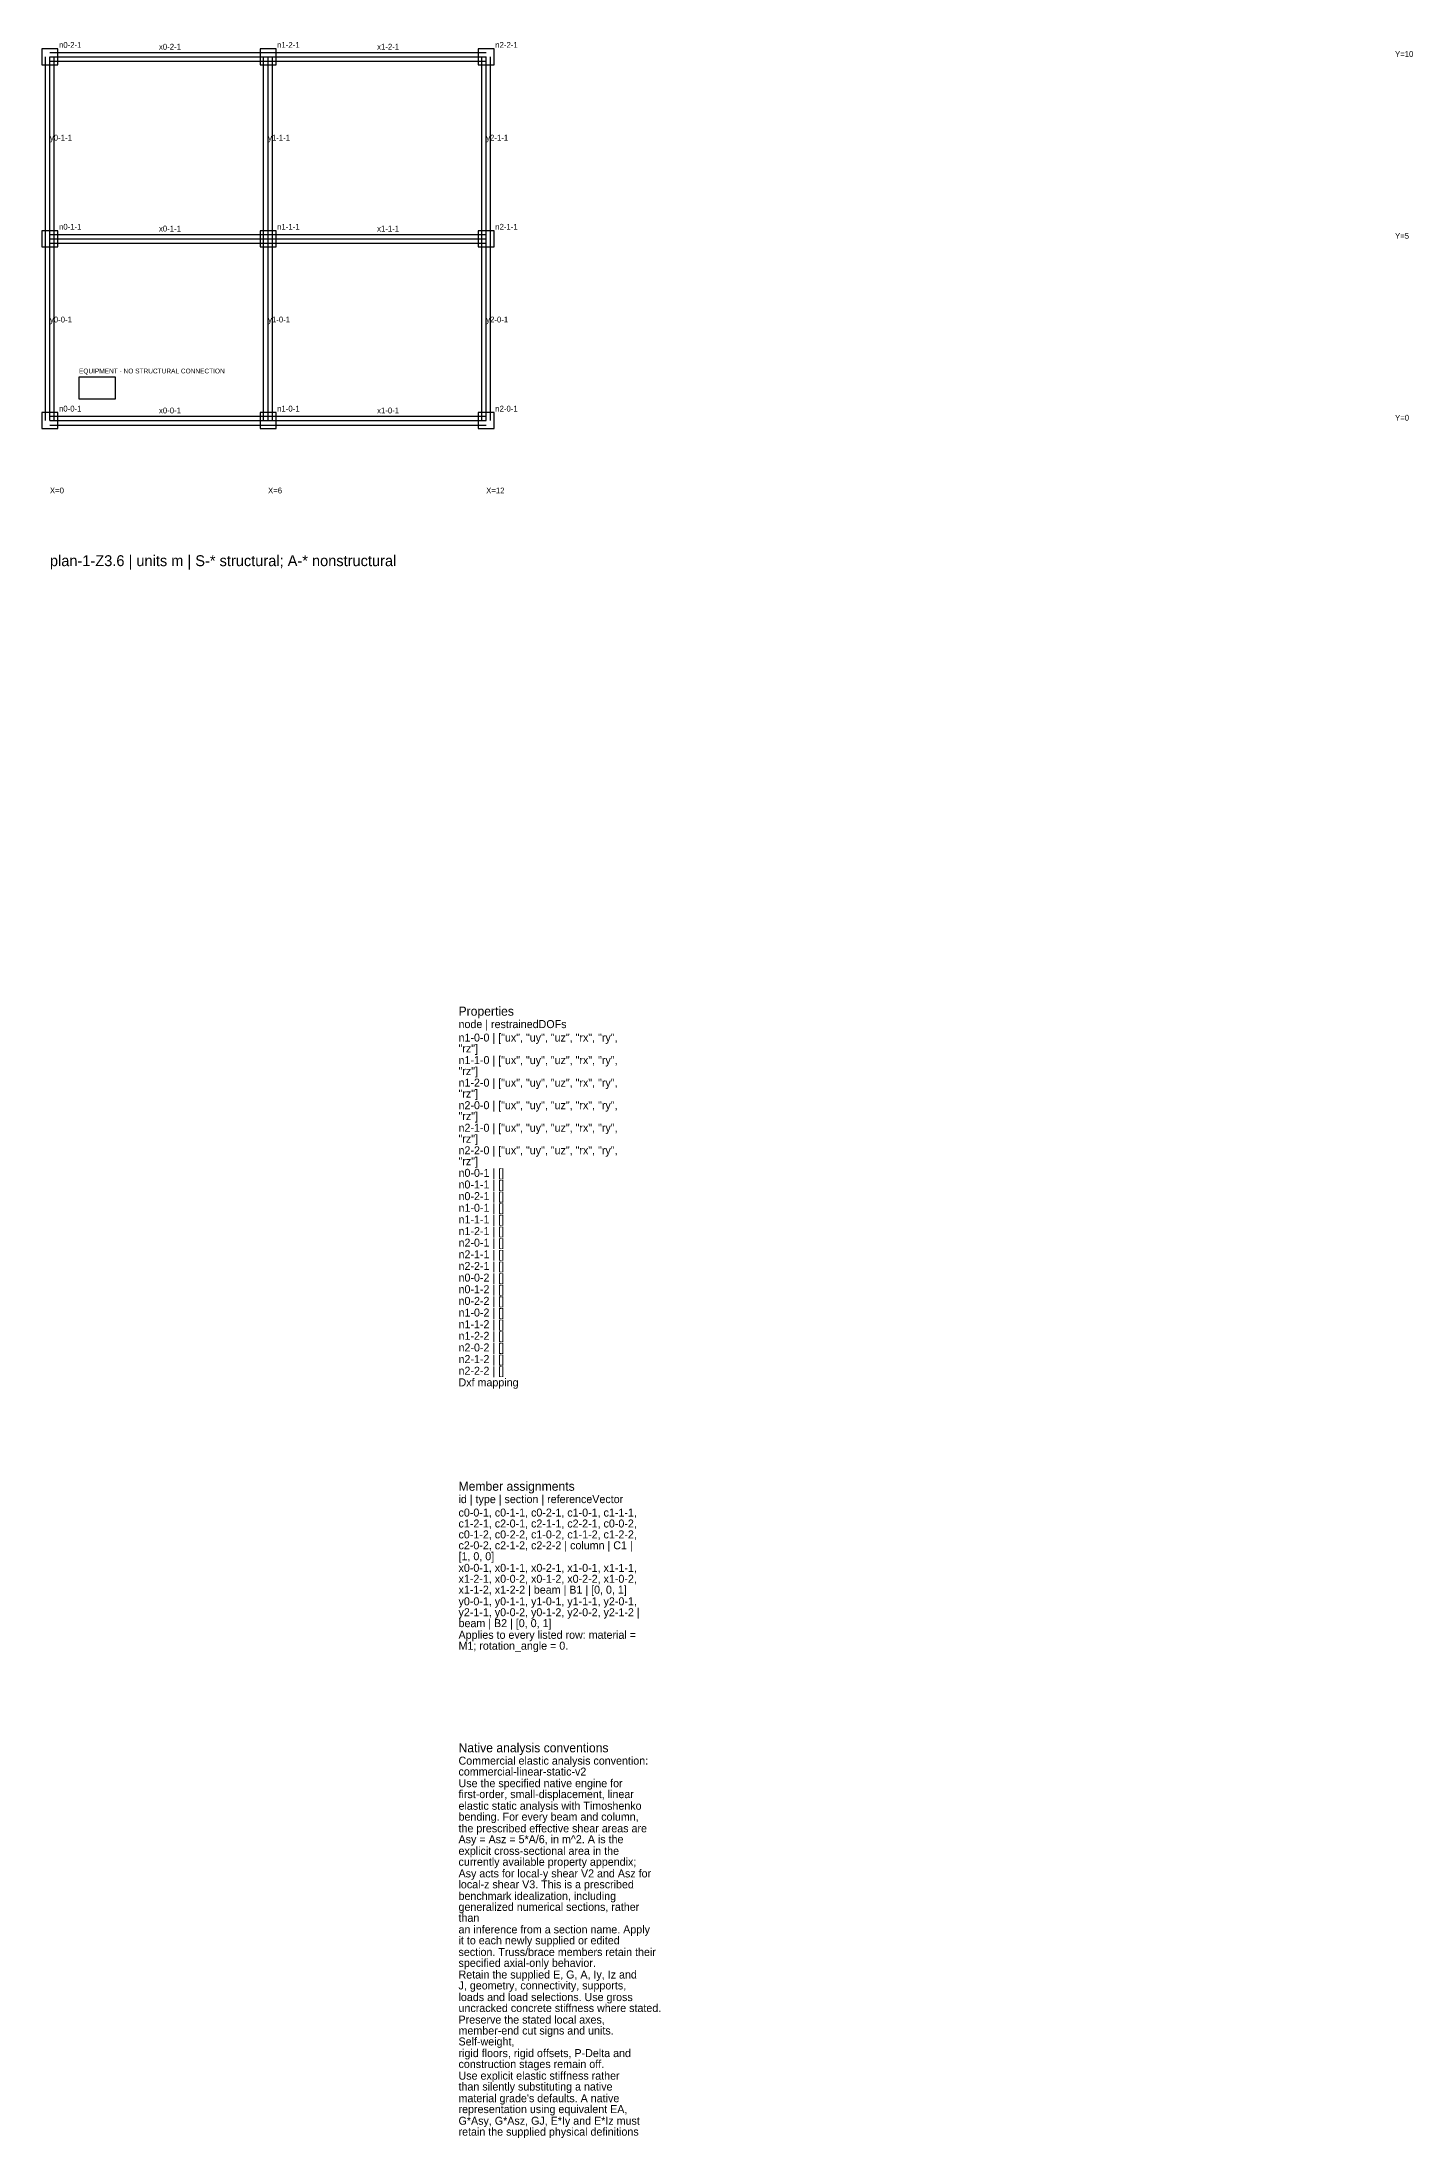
# Model space of a CAD drawing. Extents: x -3 to 332, y -47 to 10.
# Drawn here: x 39.8 to 77.5, y -47.2 to 10.4 of the extents above; entities that cross this region are included whole.
import ezdxf

# ---------------------------------------------------------------- set-up
doc = ezdxf.new("R2010")
doc.units = 0

msp = doc.modelspace()

# ---------------------------------------------------------------- linework, layer by layer
at = {"layer": 'A-COLUMN'}
for p, q in [((40.22, 10.22), (39.78, 10.22)), ((39.78, 10.22), (39.78, 9.78)), ((40.22, 9.78), (40.22, 10.22)), ((46.22, 10.22), (45.78, 10.22)), ((45.78, 10.22), (45.78, 9.78)), ((46.22, 9.78), (46.22, 10.22)), ((52.22, 10.22), (51.78, 10.22)), ((51.78, 10.22), (51.78, 9.78)), ((52.22, 9.78), (52.22, 10.22)), ((39.78, 9.78), (40.22, 9.78)), ((45.78, 9.78), (46.22, 9.78)), ((51.78, 9.78), (52.22, 9.78)), ((40.22, 5.22), (39.78, 5.22)), ((39.78, 5.22), (39.78, 4.78)), ((40.22, 4.78), (40.22, 5.22)), ((46.22, 5.22), (45.78, 5.22)), ((45.78, 5.22), (45.78, 4.78)), ((46.22, 4.78), (46.22, 5.22)), ((52.22, 5.22), (51.78, 5.22)), ((51.78, 5.22), (51.78, 4.78)), ((52.22, 4.78), (52.22, 5.22)), ((39.78, 4.78), (40.22, 4.78)), ((45.78, 4.78), (46.22, 4.78)), ((51.78, 4.78), (52.22, 4.78)), ((40.22, 0.22), (39.78, 0.22)), ((39.78, 0.22), (39.78, -0.22)), ((40.22, -0.22), (40.22, 0.22)), ((46.22, 0.22), (45.78, 0.22)), ((45.78, 0.22), (45.78, -0.22)), ((46.22, -0.22), (46.22, 0.22)), ((52.22, 0.22), (51.78, 0.22)), ((51.78, 0.22), (51.78, -0.22)), ((52.22, -0.22), (52.22, 0.22)), ((39.78, -0.22), (40.22, -0.22)), ((45.78, -0.22), (46.22, -0.22)), ((51.78, -0.22), (52.22, -0.22))]:
    msp.add_line(p, q, dxfattribs=at)
at = {"layer": 'A-EQUIPMENT'}
for p, q in [((41.8, 1.2), (40.8, 1.2)), ((40.8, 1.2), (40.8, 0.6)), ((41.8, 0.6), (41.8, 1.2)), ((40.8, 0.6), (41.8, 0.6))]:
    msp.add_line(p, q, dxfattribs=at)
at = {"layer": 'A-WALL'}
for p, q in [((39.88, 5), (39.88, 10)), ((40, 10.12), (46, 10.12)), ((40, 9.88), (46, 9.88)), ((40.12, 5), (40.12, 10)), ((45.88, 5), (45.88, 10)), ((46, 10.12), (52, 10.12)), ((46, 9.88), (52, 9.88)), ((46.12, 5), (46.12, 10)), ((51.88, 5), (51.88, 10)), ((52.12, 5), (52.12, 10)), ((39.88, 0), (39.88, 5)), ((40, 5.12), (46, 5.12)), ((40, 4.88), (46, 4.88)), ((40.12, 0), (40.12, 5)), ((45.88, 0), (45.88, 5)), ((46, 5.12), (52, 5.12)), ((46, 4.88), (52, 4.88)), ((46.12, 0), (46.12, 5)), ((51.88, 0), (51.88, 5)), ((52.12, 0), (52.12, 5)), ((40, 0.12), (46, 0.12)), ((46, 0.12), (52, 0.12)), ((40, -0.12), (46, -0.12)), ((46, -0.12), (52, -0.12))]:
    msp.add_line(p, q, dxfattribs=at)
at = {"layer": 'S-BEAM'}
for p, q in [((40, 5), (40, 10)), ((40, 10), (46, 10)), ((46, 5), (46, 10)), ((46, 10), (52, 10)), ((52, 5), (52, 10)), ((40, 0), (40, 5)), ((40, 5), (46, 5)), ((46, 0), (46, 5)), ((46, 5), (52, 5)), ((52, 0), (52, 5)), ((40, 0), (46, 0)), ((46, 0), (52, 0))]:
    msp.add_line(p, q, dxfattribs=at)

# ---------------------------------------------------------------- texts
at = {"layer": 'A-CLEAN-NOTES'}
for s, height, p in [('Properties', 0.25, (51.24, -16.36)), ('node | restrainedDOFs', 0.22, (51.24, -16.7)), ('"rz"]', 0.22, (51.24, -17.37)), ('n1-0-0 | ["ux", "uy", "uz", "rx", "ry",', 0.22, (51.24, -17.07)), ('"rz"]', 0.22, (51.24, -17.99)), ('n1-1-0 | ["ux", "uy", "uz", "rx", "ry",', 0.22, (51.24, -17.69)), ('"rz"]', 0.22, (51.24, -18.61)), ('n1-2-0 | ["ux", "uy", "uz", "rx", "ry",', 0.22, (51.24, -18.31)), ('"rz"]', 0.22, (51.24, -19.23)), ('n2-0-0 | ["ux", "uy", "uz", "rx", "ry",', 0.22, (51.24, -18.93)), ('n2-1-0 | ["ux", "uy", "uz", "rx", "ry",', 0.22, (51.24, -19.55)), ('"rz"]', 0.22, (51.24, -19.85)), ('n2-2-0 | ["ux", "uy", "uz", "rx", "ry",', 0.22, (51.24, -20.17)), ('"rz"]', 0.22, (51.24, -20.47)), ('n0-0-1 | []', 0.22, (51.24, -20.79)), ('n0-1-1 | []', 0.22, (51.24, -21.11)), ('n0-2-1 | []', 0.22, (51.24, -21.43)), ('n1-0-1 | []', 0.22, (51.24, -21.75)), ('n1-1-1 | []', 0.22, (51.24, -22.07)), ('n1-2-1 | []', 0.22, (51.24, -22.39)), ('n2-0-1 | []', 0.22, (51.24, -22.71)), ('n2-1-1 | []', 0.22, (51.24, -23.03)), ('n2-2-1 | []', 0.22, (51.24, -23.35)), ('n0-0-2 | []', 0.22, (51.24, -23.67)), ('n0-1-2 | []', 0.22, (51.24, -23.99)), ('n0-2-2 | []', 0.22, (51.24, -24.31)), ('n1-0-2 | []', 0.22, (51.24, -24.63)), ('n1-1-2 | []', 0.22, (51.24, -24.95)), ('n1-2-2 | []', 0.22, (51.24, -25.27)), ('n2-0-2 | []', 0.22, (51.24, -25.59)), ('n2-1-2 | []', 0.22, (51.24, -25.91)), ('n2-2-2 | []', 0.22, (51.24, -26.23)), ('Dxf mapping', 0.22, (51.24, -26.55)), ('Member assignments', 0.25, (51.24, -29.42)), ('c0-0-1, c0-1-1, c0-2-1, c1-0-1, c1-1-1,', 0.22, (51.24, -30.13)), ('id | type | section | referenceVector', 0.22, (51.24, -29.76)), ('c1-2-1, c2-0-1, c2-1-1, c2-2-1, c0-0-2,', 0.22, (51.24, -30.43)), ('c0-1-2, c0-2-2, c1-0-2, c1-1-2, c1-2-2,', 0.22, (51.24, -30.73)), ('c2-0-2, c2-1-2, c2-2-2 | column | C1 |', 0.22, (51.24, -31.03)), ('[1, 0, 0]', 0.22, (51.24, -31.33)), ('x0-0-1, x0-1-1, x0-2-1, x1-0-1, x1-1-1,', 0.22, (51.24, -31.65)), ('x1-2-1, x0-0-2, x0-1-2, x0-2-2, x1-0-2,', 0.22, (51.24, -31.95)), ('x1-1-2, x1-2-2 | beam | B1 | [0, 0, 1]', 0.22, (51.24, -32.25)), ('y0-0-1, y0-1-1, y1-0-1, y1-1-1, y2-0-1,', 0.22, (51.24, -32.57)), ('y2-1-1, y0-0-2, y0-1-2, y2-0-2, y2-1-2 |', 0.22, (51.24, -32.87)), ('Applies to every listed row: material =', 0.22, (51.24, -33.49)), ('beam | B2 | [0, 0, 1]', 0.22, (51.24, -33.17)), ('M1; rotation_angle = 0.', 0.22, (51.24, -33.79)), ('Commercial elastic analysis convention:', 0.22, (51.24, -36.95)), ('Native analysis conventions', 0.25, (51.24, -36.61)), ('commercial-linear-static-v2', 0.22, (51.24, -37.25)), ('Use the specified native engine for', 0.22, (51.24, -37.57)), ('first-order, small-displacement, linear', 0.22, (51.24, -37.87)), ('elastic static analysis with Timoshenko', 0.22, (51.24, -38.19)), ('the prescribed effective shear areas are', 0.22, (51.24, -38.81)), ('bending. For every beam and column,', 0.22, (51.24, -38.49)), ('Asy = Asz = 5*A/6, in m^2. A is the', 0.22, (51.24, -39.11)), ('explicit cross-sectional area in the', 0.22, (51.24, -39.43)), ('currently available property appendix;', 0.22, (51.24, -39.73)), ('Asy acts for local-y shear V2 and Asz for', 0.22, (51.24, -40.05)), ('local-z shear V3. This is a prescribed', 0.22, (51.24, -40.35)), ('generalized numerical sections, rather', 0.22, (51.24, -40.97)), ('benchmark idealization, including', 0.22, (51.24, -40.67)), ('than', 0.22, (51.24, -41.27)), ('an inference from a section name. Apply', 0.22, (51.24, -41.59)), ('section. Truss/brace members retain their', 0.22, (51.24, -42.21)), ('it to each newly supplied or edited', 0.22, (51.24, -41.89)), ('specified axial-only behavior.', 0.22, (51.24, -42.51)), ('Retain the supplied E, G, A, Iy, Iz and', 0.22, (51.24, -42.83)), ('J, geometry, connectivity, supports,', 0.22, (51.24, -43.13)), ('loads and load selections. Use gross', 0.22, (51.24, -43.45)), ('uncracked concrete stiffness where stated.', 0.22, (51.24, -43.75)), ('member-end cut signs and units.', 0.22, (51.24, -44.37)), ('Preserve the stated local axes,', 0.22, (51.24, -44.07)), ('Self-weight,', 0.22, (51.24, -44.67)), ('rigid floors, rigid offsets, P-Delta and', 0.22, (51.24, -44.99)), ('construction stages remain off.', 0.22, (51.24, -45.29)), ('Use explicit elastic stiffness rather', 0.22, (51.24, -45.61)), ('than silently substituting a native', 0.22, (51.24, -45.91)), ("material grade's defaults. A native", 0.22, (51.24, -46.23)), ('G*Asy, G*Asz, GJ, E*Iy and E*Iz must', 0.22, (51.24, -46.85)), ('representation using equivalent EA,', 0.22, (51.24, -46.53)), ('retain the supplied physical definitions', 0.22, (51.24, -47.15))]:
    msp.add_text(s, height=height, dxfattribs=at).set_placement(p)
at = {"layer": 'A-DIM'}
for s, p in [('Y=10', (77, 10)), ('Y=5', (77, 5)), ('Y=0', (77, 0)), ('X=0', (40, -2)), ('X=6', (46, -2)), ('X=12', (52, -2))]:
    msp.add_text(s, height=0.16, dxfattribs=at).set_placement(p)
at = {"layer": 'A-EQUIPMENT-TAG'}
msp.add_text('EQUIPMENT - NO STRUCTURAL CONNECTION', height=0.13, dxfattribs=at).set_placement((40.8, 1.3))
at = {"layer": 'ANNOTATION'}
msp.add_text('plan-1-Z3.6 | units m | S-* structural; A-* nonstructural', height=0.3, dxfattribs=at).set_placement((40, -4))
at = {"layer": 'S-MEMBER-TAG'}
for s, p in [('x0-2-1', (43, 10.2)), ('x1-2-1', (49, 10.2)), ('y0-1-1', (40, 7.7)), ('y1-1-1', (46, 7.7)), ('y2-1-1', (52, 7.7)), ('x0-1-1', (43, 5.2)), ('x1-1-1', (49, 5.2)), ('y0-0-1', (40, 2.7)), ('y1-0-1', (46, 2.7)), ('y2-0-1', (52, 2.7)), ('x0-0-1', (43, 0.2)), ('x1-0-1', (49, 0.2))]:
    msp.add_text(s, height=0.16, dxfattribs=at).set_placement(p)
at = {"layer": 'S-NODE-TAG'}
for s, p in [('n0-2-1', (40.25, 10.25)), ('n1-2-1', (46.25, 10.25)), ('n2-2-1', (52.25, 10.25)), ('n0-1-1', (40.25, 5.25)), ('n1-1-1', (46.25, 5.25)), ('n2-1-1', (52.25, 5.25)), ('n0-0-1', (40.25, 0.25)), ('n1-0-1', (46.25, 0.25)), ('n2-0-1', (52.25, 0.25))]:
    msp.add_text(s, height=0.16, dxfattribs=at).set_placement(p)

doc.saveas('drawing.dxf')
